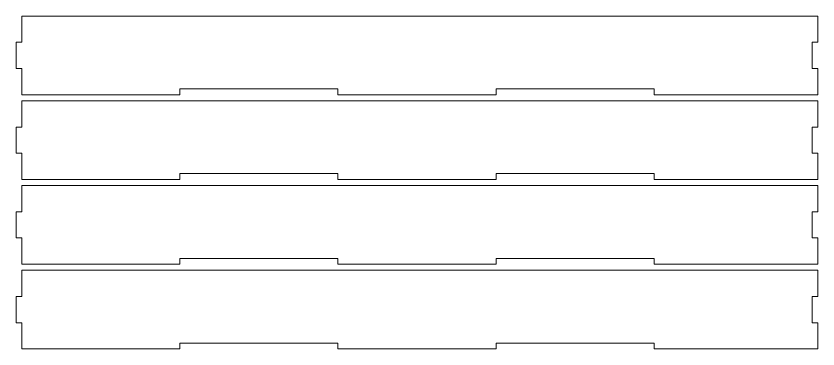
# Model space of a CAD drawing. Header units: centimetres. Extents: x -198 to 198, y -41 to 41.
# Drawn here: x 49.69 to 90.39, y -16.65 to 0.25 of the extents above; entities that cross this region are included whole.
import ezdxf

# ---------------------------------------------------------------- set-up
doc = ezdxf.new("R2010")
doc.units = ezdxf.units.CM
doc.header["$MEASUREMENT"] = 0
doc.layers.add('Camada 1', color=7, linetype='Continuous')

msp = doc.modelspace()

# ---------------------------------------------------------------- linework, layer by layer
at = {"layer": 'Camada 1', "color": 250, "lineweight": 9}
for points in [[(90.39377, 0.25), (90.39377, 0.25), (49.99377, 0.25), (49.99377, 0.25), (49.99377, 0.25), (49.99377, 0.25), (49.99377, -1.08333), (49.99377, -1.08333), (49.99377, -1.08333), (49.99377, -1.08333), (49.69377, -1.08333), (49.69377, -1.08333), (49.69377, -1.08333), (49.69377, -1.08333), (49.69377, -2.41667), (49.69377, -2.41667), (49.69377, -2.41667), (49.69377, -2.41667), (49.99377, -2.41667), (49.99377, -2.41667), (49.99377, -2.41667), (49.99377, -2.41667), (49.99377, -3.75), (49.99377, -3.75), (49.99377, -3.75), (49.99377, -3.75), (58.01377, -3.75), (58.01377, -3.75), (58.01377, -3.75), (58.01377, -3.75), (58.01377, -3.45), (58.01377, -3.45), (58.01377, -3.45), (58.01377, -3.45), (66.03377, -3.45), (66.03377, -3.45), (66.03377, -3.45), (66.03377, -3.45), (66.03377, -3.75), (66.03377, -3.75), (66.03377, -3.75), (66.03377, -3.75), (74.05377, -3.75), (74.05377, -3.75), (74.05377, -3.75), (74.05377, -3.75), (74.05377, -3.45), (74.05377, -3.45), (74.05377, -3.45), (74.05377, -3.45), (82.07377, -3.45), (82.07377, -3.45), (82.07377, -3.45), (82.07377, -3.45), (82.07377, -3.75), (82.07377, -3.75), (82.07377, -3.75), (82.07377, -3.75), (90.39377, -3.75), (90.39377, -3.75), (90.39377, -3.75), (90.39377, -3.75), (90.39377, -2.41667), (90.39377, -2.41667), (90.39377, -2.41667), (90.39377, -2.41667), (90.09377, -2.41667), (90.09377, -2.41667), (90.09377, -2.41667), (90.09377, -2.41667), (90.09377, -1.08333), (90.09377, -1.08333), (90.09377, -1.08333), (90.09377, -1.08333), (90.39377, -1.08333), (90.39377, -1.08333), (90.39377, -1.08333), (90.39377, -1.08333), (90.39377, 0.25), (90.39377, 0.25)], [(90.39377, -4.05), (90.39377, -4.05), (49.99377, -4.05), (49.99377, -4.05), (49.99377, -4.05), (49.99377, -4.05), (49.99377, -5.38333), (49.99377, -5.38333), (49.99377, -5.38333), (49.99377, -5.38333), (49.69377, -5.38333), (49.69377, -5.38333), (49.69377, -5.38333), (49.69377, -5.38333), (49.69377, -6.71667), (49.69377, -6.71667), (49.69377, -6.71667), (49.69377, -6.71667), (49.99377, -6.71667), (49.99377, -6.71667), (49.99377, -6.71667), (49.99377, -6.71667), (49.99377, -8.05), (49.99377, -8.05), (49.99377, -8.05), (49.99377, -8.05), (58.01377, -8.05), (58.01377, -8.05), (58.01377, -8.05), (58.01377, -8.05), (58.01377, -7.75), (58.01377, -7.75), (58.01377, -7.75), (58.01377, -7.75), (66.03377, -7.75), (66.03377, -7.75), (66.03377, -7.75), (66.03377, -7.75), (66.03377, -8.05), (66.03377, -8.05), (66.03377, -8.05), (66.03377, -8.05), (74.05377, -8.05), (74.05377, -8.05), (74.05377, -8.05), (74.05377, -8.05), (74.05377, -7.75), (74.05377, -7.75), (74.05377, -7.75), (74.05377, -7.75), (82.07377, -7.75), (82.07377, -7.75), (82.07377, -7.75), (82.07377, -7.75), (82.07377, -8.05), (82.07377, -8.05), (82.07377, -8.05), (82.07377, -8.05), (90.39377, -8.05), (90.39377, -8.05), (90.39377, -8.05), (90.39377, -8.05), (90.39377, -6.71667), (90.39377, -6.71667), (90.39377, -6.71667), (90.39377, -6.71667), (90.09377, -6.71667), (90.09377, -6.71667), (90.09377, -6.71667), (90.09377, -6.71667), (90.09377, -5.38333), (90.09377, -5.38333), (90.09377, -5.38333), (90.09377, -5.38333), (90.39377, -5.38333), (90.39377, -5.38333), (90.39377, -5.38333), (90.39377, -5.38333), (90.39377, -4.05), (90.39377, -4.05)], [(90.39377, -8.35), (90.39377, -8.35), (49.99377, -8.35), (49.99377, -8.35), (49.99377, -8.35), (49.99377, -8.35), (49.99377, -9.68333), (49.99377, -9.68333), (49.99377, -9.68333), (49.99377, -9.68333), (49.69377, -9.68333), (49.69377, -9.68333), (49.69377, -9.68333), (49.69377, -9.68333), (49.69377, -11.01667), (49.69377, -11.01667), (49.69377, -11.01667), (49.69377, -11.01667), (49.99377, -11.01667), (49.99377, -11.01667), (49.99377, -11.01667), (49.99377, -11.01667), (49.99377, -12.35), (49.99377, -12.35), (49.99377, -12.35), (49.99377, -12.35), (58.01377, -12.35), (58.01377, -12.35), (58.01377, -12.35), (58.01377, -12.35), (58.01377, -12.05), (58.01377, -12.05), (58.01377, -12.05), (58.01377, -12.05), (66.03377, -12.05), (66.03377, -12.05), (66.03377, -12.05), (66.03377, -12.05), (66.03377, -12.35), (66.03377, -12.35), (66.03377, -12.35), (66.03377, -12.35), (74.05377, -12.35), (74.05377, -12.35), (74.05377, -12.35), (74.05377, -12.35), (74.05377, -12.05), (74.05377, -12.05), (74.05377, -12.05), (74.05377, -12.05), (82.07377, -12.05), (82.07377, -12.05), (82.07377, -12.05), (82.07377, -12.05), (82.07377, -12.35), (82.07377, -12.35), (82.07377, -12.35), (82.07377, -12.35), (90.39377, -12.35), (90.39377, -12.35), (90.39377, -12.35), (90.39377, -12.35), (90.39377, -11.01667), (90.39377, -11.01667), (90.39377, -11.01667), (90.39377, -11.01667), (90.09377, -11.01667), (90.09377, -11.01667), (90.09377, -11.01667), (90.09377, -11.01667), (90.09377, -9.68333), (90.09377, -9.68333), (90.09377, -9.68333), (90.09377, -9.68333), (90.39377, -9.68333), (90.39377, -9.68333), (90.39377, -9.68333), (90.39377, -9.68333), (90.39377, -8.35), (90.39377, -8.35)], [(90.39377, -12.65), (90.39377, -12.65), (49.99377, -12.65), (49.99377, -12.65), (49.99377, -12.65), (49.99377, -12.65), (49.99377, -13.98333), (49.99377, -13.98333), (49.99377, -13.98333), (49.99377, -13.98333), (49.69377, -13.98333), (49.69377, -13.98333), (49.69377, -13.98333), (49.69377, -13.98333), (49.69377, -15.31667), (49.69377, -15.31667), (49.69377, -15.31667), (49.69377, -15.31667), (49.99377, -15.31667), (49.99377, -15.31667), (49.99377, -15.31667), (49.99377, -15.31667), (49.99377, -16.65), (49.99377, -16.65), (49.99377, -16.65), (49.99377, -16.65), (58.01377, -16.65), (58.01377, -16.65), (58.01377, -16.65), (58.01377, -16.65), (58.01377, -16.35), (58.01377, -16.35), (58.01377, -16.35), (58.01377, -16.35), (66.03377, -16.35), (66.03377, -16.35), (66.03377, -16.35), (66.03377, -16.35), (66.03377, -16.65), (66.03377, -16.65), (66.03377, -16.65), (66.03377, -16.65), (74.05377, -16.65), (74.05377, -16.65), (74.05377, -16.65), (74.05377, -16.65), (74.05377, -16.35), (74.05377, -16.35), (74.05377, -16.35), (74.05377, -16.35), (82.07377, -16.35), (82.07377, -16.35), (82.07377, -16.35), (82.07377, -16.35), (82.07377, -16.65), (82.07377, -16.65), (82.07377, -16.65), (82.07377, -16.65), (90.39377, -16.65), (90.39377, -16.65), (90.39377, -16.65), (90.39377, -16.65), (90.39377, -15.31667), (90.39377, -15.31667), (90.39377, -15.31667), (90.39377, -15.31667), (90.09377, -15.31667), (90.09377, -15.31667), (90.09377, -15.31667), (90.09377, -15.31667), (90.09377, -13.98333), (90.09377, -13.98333), (90.09377, -13.98333), (90.09377, -13.98333), (90.39377, -13.98333), (90.39377, -13.98333), (90.39377, -13.98333), (90.39377, -13.98333), (90.39377, -12.65), (90.39377, -12.65)]]:
    msp.add_open_spline(points, degree=3, knots=[0, 0, 0, 0, 0.04761905, 0.04761905, 0.04761905, 0.04761905, 0.0952381, 0.0952381, 0.0952381, 0.0952381, 0.14285714, 0.14285714, 0.14285714, 0.14285714, 0.19047619, 0.19047619, 0.19047619, 0.19047619, 0.23809524, 0.23809524, 0.23809524, 0.23809524, 0.28571429, 0.28571429, 0.28571429, 0.28571429, 0.33333333, 0.33333333, 0.33333333, 0.33333333, 0.38095238, 0.38095238, 0.38095238, 0.38095238, 0.42857143, 0.42857143, 0.42857143, 0.42857143, 0.47619048, 0.47619048, 0.47619048, 0.47619048, 0.52380952, 0.52380952, 0.52380952, 0.52380952, 0.57142857, 0.57142857, 0.57142857, 0.57142857, 0.61904762, 0.61904762, 0.61904762, 0.61904762, 0.66666667, 0.66666667, 0.66666667, 0.66666667, 0.71428571, 0.71428571, 0.71428571, 0.71428571, 0.76190476, 0.76190476, 0.76190476, 0.76190476, 0.80952381, 0.80952381, 0.80952381, 0.80952381, 0.85714286, 0.85714286, 0.85714286, 0.85714286, 0.9047619, 0.9047619, 0.9047619, 0.9047619, 1, 1, 1, 1], dxfattribs=at)

doc.saveas('drawing.dxf')
